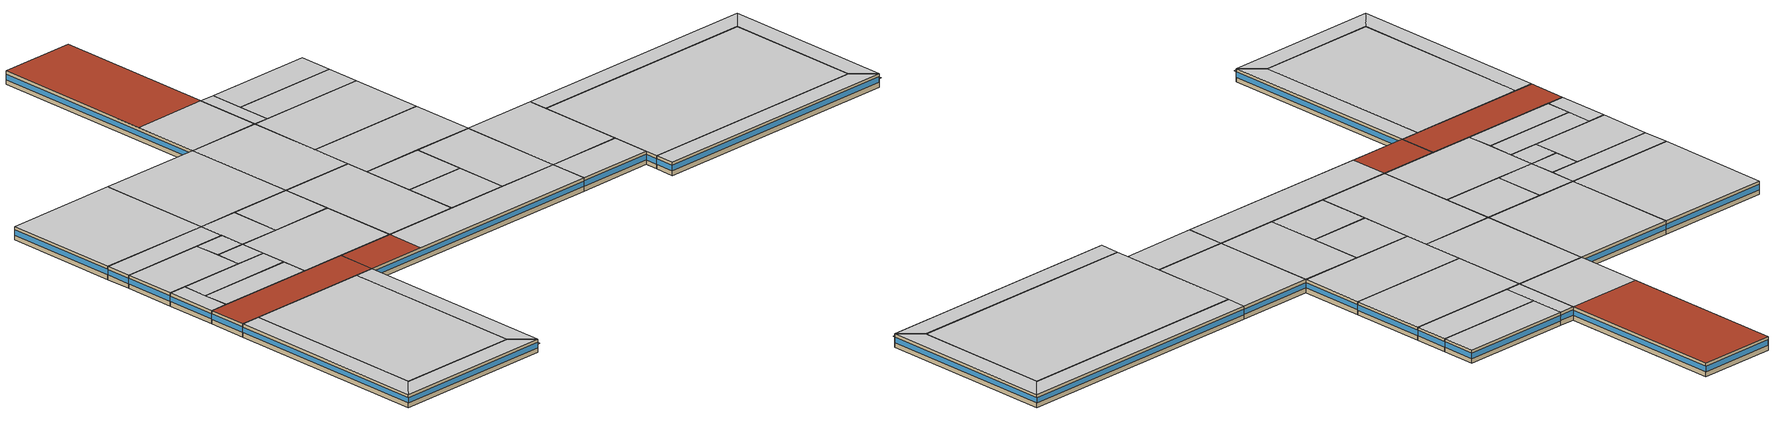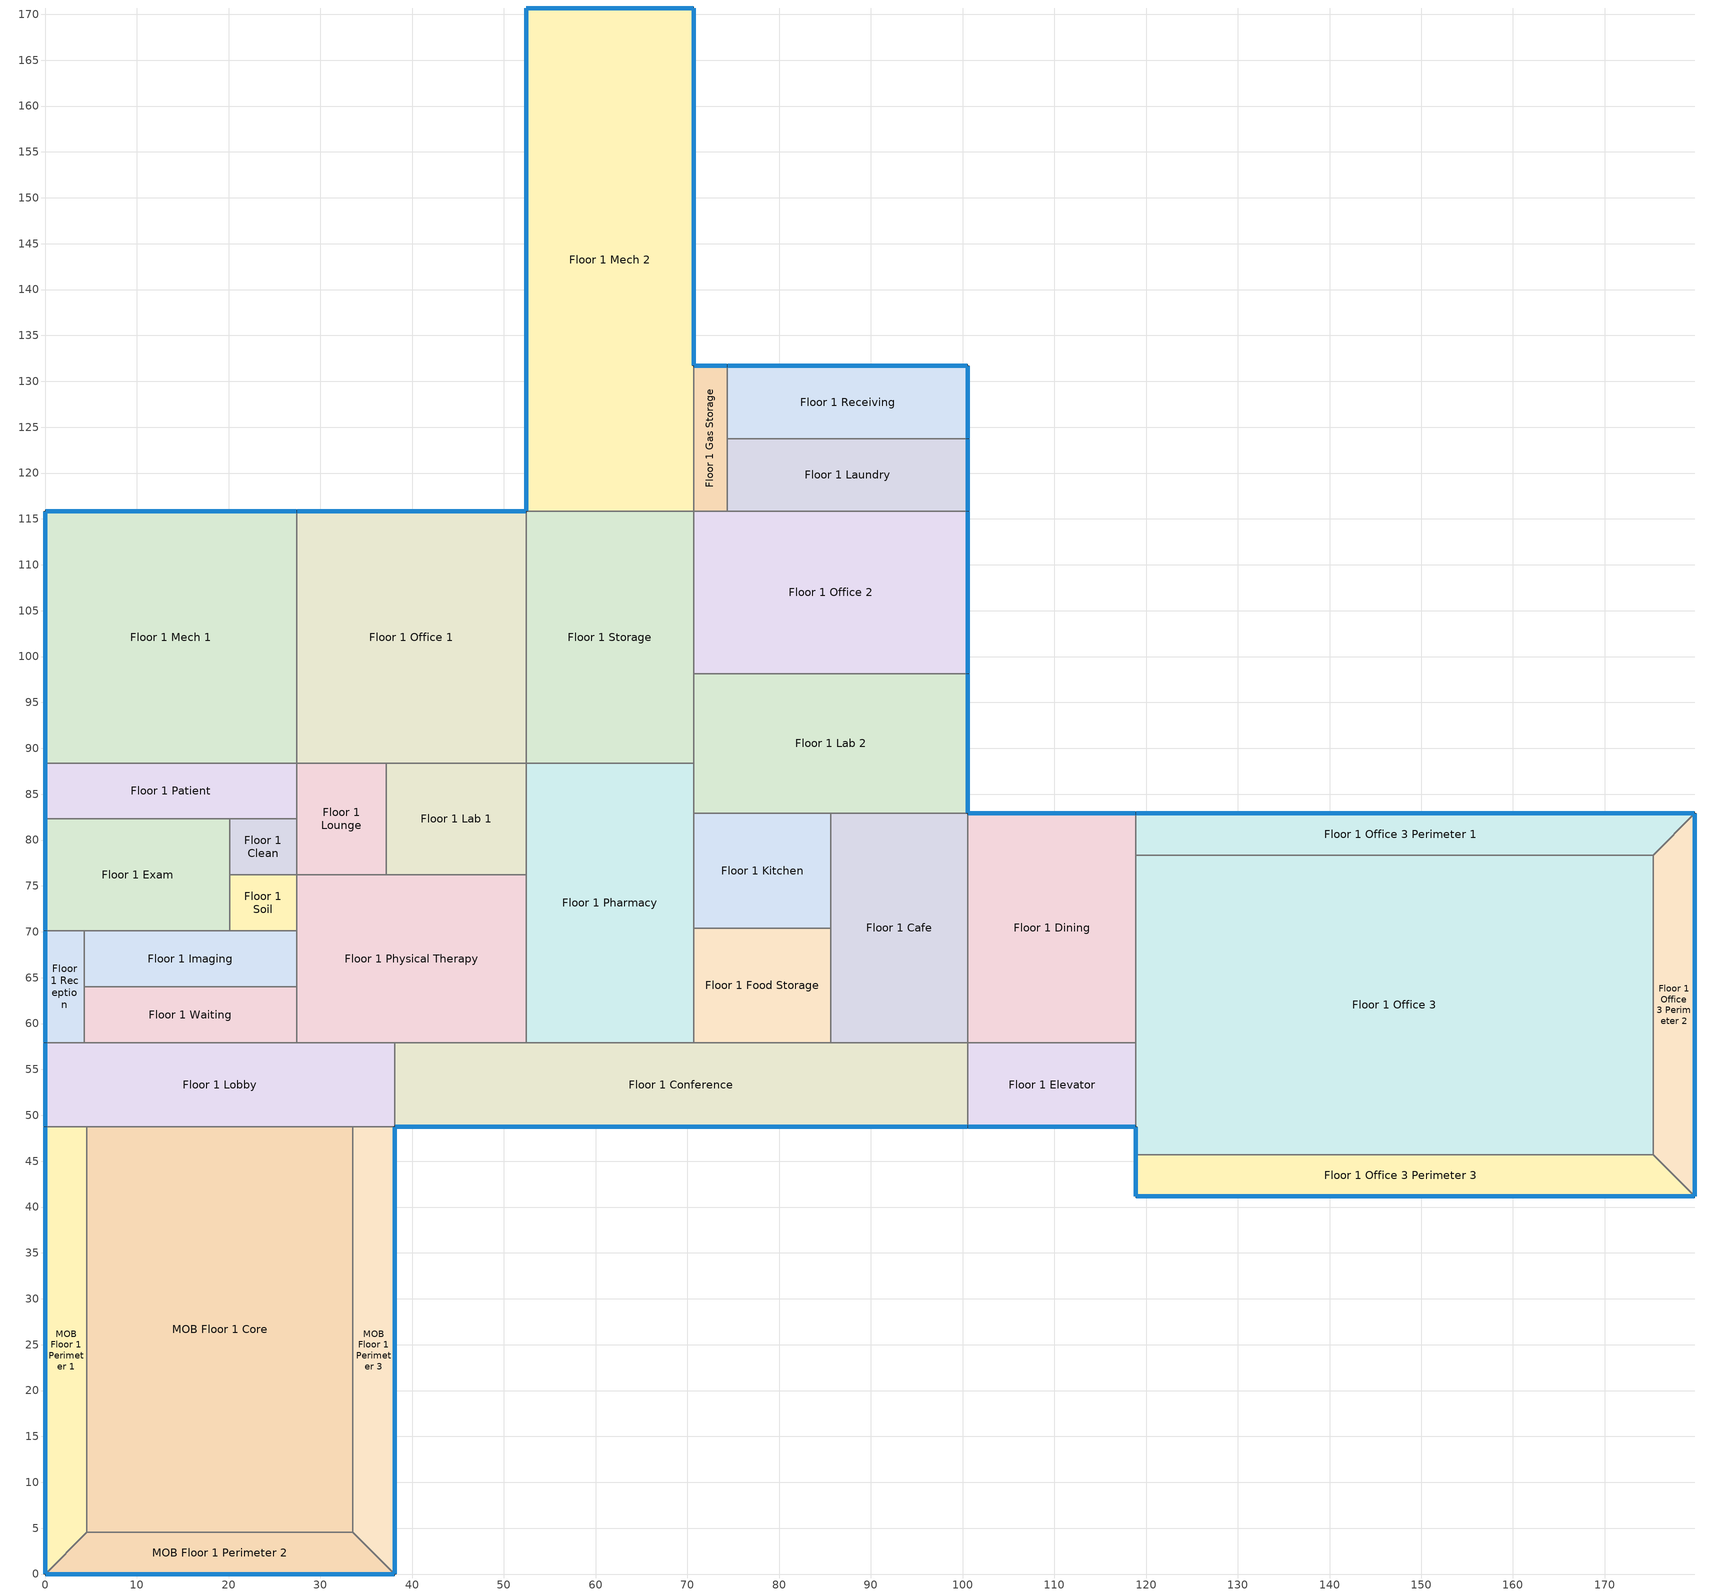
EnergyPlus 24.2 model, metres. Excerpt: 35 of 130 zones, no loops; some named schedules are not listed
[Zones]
Floor 1 Storage
 floor ground (Unheated - 8in Slab with Carpet_R-15_Ext-slab): 70.71,115.82 70.71,88.39 52.43,88.39 52.43,115.82 z0
 wall adiabatic (Standard_Int-Wall): 52.43,88.39 70.71,88.39 70.71,115.82 52.43,115.82 52.43,88.39 z0:3.05
 ceiling adiabatic (INT-FLOOR-UNDERSIDE): 52.43,115.82 52.43,88.39 70.71,88.39 70.71,115.82 z3.05
Floor 1 Imaging
 floor ground (Unheated - 8in Slab with Carpet_R-15_Ext-slab): 27.43,70.1 27.43,64.01 4.27,64.01 4.27,70.1 z0
 wall adiabatic (Standard_Int-Wall): 27.43,64.01 27.43,70.1 4.27,70.1 4.27,64.01 27.43,64.01 z0:3.05
 ceiling adiabatic (INT-FLOOR-UNDERSIDE): 4.27,70.1 4.27,64.01 27.43,64.01 27.43,70.1 z3.05
Floor 1 Waiting
 floor ground (Unheated - 8in Slab with Carpet_R-15_Ext-slab): 27.43,64.01 27.43,57.91 4.27,57.91 4.27,64.01 z0
 wall adiabatic (Standard_Int-Wall): 27.43,57.91 27.43,64.01 4.27,64.01 4.27,57.91 27.43,57.91 z0:3.05
 ceiling adiabatic (INT-FLOOR-UNDERSIDE): 4.27,64.01 4.27,57.91 27.43,57.91 27.43,64.01 z3.05
Floor 1 Lobby
 floor ground (Unheated - 8in Slab with Carpet_R-15_Ext-slab): 38.1,57.91 38.1,48.77 0,48.77 0,57.91 z0
 wall outside (Steel-Framed_R-13 + R-15.6 ci_Ext-wall): 0,57.91 0,48.77 z0:3.05
 wall adiabatic (Standard_Int-Wall): 0,48.77 4.57,48.77 33.53,48.77 38.1,48.77 38.1,57.91 0,57.91 z0:3.05
 window (std_window_UValue_1.647_SHGC_0.34_VT_0.69_west): 0,57.86 0,48.82 z1.1:2.33
 roof outside (IEAD_R-30 ci_Roof): 0,57.91 0,48.77 38.1,48.77 38.1,57.91 z3.05
Floor 1 Soil
 floor ground (Unheated - 8in Slab with Carpet_R-15_Ext-slab): 27.43,76.2 27.43,70.1 20.12,70.1 20.12,76.2 z0
 wall adiabatic (Standard_Int-Wall): 27.43,70.1 27.43,76.2 20.12,76.2 20.12,70.1 27.43,70.1 z0:3.05
 ceiling adiabatic (INT-FLOOR-UNDERSIDE): 20.12,76.2 20.12,70.1 27.43,70.1 27.43,76.2 z3.05
Floor 1 Office 3
 floor ground (Unheated - 8in Slab with Carpet_R-15_Ext-slab): 175.26,78.33 175.26,45.72 118.87,45.72 118.87,78.33 z0
 wall outside (Steel-Framed_R-13 + R-15.6 ci_Ext-wall): 118.87,48.77 118.87,45.72 z0:3.05
 wall adiabatic (Standard_Int-Wall): 118.87,45.72 175.26,45.72 175.26,78.33 118.87,78.33 118.87,48.77 z0:3.05
 window (std_window_UValue_1.647_SHGC_0.34_VT_0.69_west): 118.87,48.72 118.87,45.77 z1.1:2.36
 ceiling adiabatic (INT-FLOOR-UNDERSIDE): 118.87,78.33 118.87,45.72 175.26,45.72 175.26,78.33 z3.05
Floor 1 Lab 1
 floor ground (Unheated - 8in Slab with Carpet_R-15_Ext-slab): 52.43,88.39 52.43,76.2 37.19,76.2 37.19,88.39 z0
 wall adiabatic (Standard_Int-Wall): 37.19,76.2 52.43,76.2 52.43,88.39 37.19,88.39 37.19,76.2 z0:3.05
 ceiling adiabatic (INT-FLOOR-UNDERSIDE): 37.19,88.39 37.19,76.2 52.43,76.2 52.43,88.39 z3.05
Floor 1 Gas Storage
 floor ground (Unheated - 8in Slab with Carpet_R-15_Ext-slab): 74.37,131.67 74.37,115.82 70.71,115.82 70.71,131.67 z0
 wall outside (Steel-Framed_R-13 + R-15.6 ci_Ext-wall): 74.37,131.67 70.71,131.67 z0:3.05
 wall adiabatic (Standard_Int-Wall): 70.71,131.67 70.71,115.82 74.37,115.82 74.37,131.67 z0:3.05
 window (std_window_UValue_1.647_SHGC_0.34_VT_0.69_north): 74.32,131.67 70.76,131.67 z1.1:2.35
 ceiling adiabatic (INT-FLOOR-UNDERSIDE): 70.71,131.67 70.71,115.82 74.37,115.82 74.37,131.67 z3.05
Floor 1 Clean
 floor ground (Unheated - 8in Slab with Carpet_R-15_Ext-slab): 27.43,82.3 27.43,76.2 20.12,76.2 20.12,82.3 z0
 wall adiabatic (Standard_Int-Wall): 27.43,76.2 27.43,82.3 20.12,82.3 20.12,76.2 27.43,76.2 z0:3.05
 ceiling adiabatic (INT-FLOOR-UNDERSIDE): 20.12,82.3 20.12,76.2 27.43,76.2 27.43,82.3 z3.05
Floor 1 Food Storage
 floor ground (Unheated - 8in Slab with Carpet_R-15_Ext-slab): 85.65,70.41 85.65,57.91 70.71,57.91 70.71,70.41 z0
 wall adiabatic (Standard_Int-Wall): 85.65,70.41 70.71,70.41 70.71,57.91 85.65,57.91 85.65,70.41 z0:3.05
 ceiling adiabatic (INT-FLOOR-UNDERSIDE): 70.71,70.41 70.71,57.91 85.65,57.91 85.65,70.41 z3.05
Floor 1 Exam
 floor ground (Unheated - 8in Slab with Carpet_R-15_Ext-slab): 20.12,82.3 20.12,70.1 0,70.1 0,82.3 z0
 wall outside (Steel-Framed_R-13 + R-15.6 ci_Ext-wall): 0,82.3 0,70.1 z0:3.05
 wall adiabatic (Standard_Int-Wall): 0,70.1 20.12,70.1 20.12,82.3 0,82.3 z0:3.05
 window (std_window_UValue_1.647_SHGC_0.34_VT_0.69_west): 0,82.25 0,70.15 z1.1:2.33
 ceiling adiabatic (INT-FLOOR-UNDERSIDE): 0,82.3 0,70.1 20.12,70.1 20.12,82.3 z3.05
Floor 1 Reception
 floor ground (Unheated - 8in Slab with Carpet_R-15_Ext-slab): 4.27,70.1 4.27,57.91 0,57.91 0,70.1 z0
 wall outside (Steel-Framed_R-13 + R-15.6 ci_Ext-wall): 0,70.1 0,57.91 z0:3.05
 wall adiabatic (Standard_Int-Wall): 0,57.91 4.27,57.91 4.27,70.1 0,70.1 z0:3.05
 window (std_window_UValue_1.647_SHGC_0.34_VT_0.69_west): 0,70.05 0,57.96 z1.1:2.33
 ceiling adiabatic (INT-FLOOR-UNDERSIDE): 0,70.1 0,57.91 4.27,57.91 4.27,70.1 z3.05
Floor 1 Lounge
 floor ground (Unheated - 8in Slab with Carpet_R-15_Ext-slab): 37.19,88.39 37.19,76.2 27.43,76.2 27.43,88.39 z0
 wall adiabatic (Standard_Int-Wall): 37.19,76.2 37.19,88.39 27.43,88.39 27.43,76.2 37.19,76.2 z0:3.05
 ceiling adiabatic (INT-FLOOR-UNDERSIDE): 27.43,88.39 27.43,76.2 37.19,76.2 37.19,88.39 z3.05
Floor 1 Elevator
 floor ground (Unheated - 8in Slab with Carpet_R-15_Ext-slab): 118.87,57.91 118.87,48.77 100.58,48.77 100.58,57.91 z0
 wall outside (Steel-Framed_R-13 + R-15.6 ci_Ext-wall): 100.58,48.77 118.87,48.77 z0:3.05
 wall adiabatic (Standard_Int-Wall): 118.87,48.77 118.87,57.91 100.58,57.91 100.58,48.77 z0:3.05
 window (std_window_UValue_1.647_SHGC_0.34_VT_0.69): 100.63,48.77 118.82,48.77 z1.1:2.33
 ceiling adiabatic (INT-FLOOR-UNDERSIDE): 100.58,57.91 100.58,48.77 118.87,48.77 118.87,57.91 z3.05
MOB Floor 1 Perimeter 1
 floor ground (Unheated - 8in Slab with Carpet_R-15_Ext-slab): 4.57,48.77 4.57,4.57 0,0 0,48.77 z0
 wall outside (Steel-Framed_R-13 + R-15.6 ci_Ext-wall): 0,48.77 0,0 z0:3.05
 wall adiabatic (Standard_Int-Wall): 0,0 4.57,4.57 4.57,48.77 0,48.77 z0:3.05
 window (std_window_UValue_1.647_SHGC_0.34_VT_0.69_west): 0,48.72 0,0.05 z1.1:2.32
 ceiling adiabatic (INT-FLOOR-UNDERSIDE): 0,48.77 0,0 4.57,4.57 4.57,48.77 z3.05
Floor 1 Office 3 Perimeter 1
 floor ground (Unheated - 8in Slab with Carpet_R-15_Ext-slab): 179.83,82.91 175.26,78.33 118.87,78.33 118.87,82.91 z0
 wall outside (Steel-Framed_R-13 + R-15.6 ci_Ext-wall): 179.83,82.91 118.87,82.91 z0:3.05
 wall adiabatic (Standard_Int-Wall): 118.87,82.91 118.87,78.33 175.26,78.33 179.83,82.91 z0:3.05
 window (std_window_UValue_1.647_SHGC_0.34_VT_0.69_north): 179.78,82.91 118.92,82.91 z1.1:2.32
 ceiling adiabatic (INT-FLOOR-UNDERSIDE): 118.87,82.91 118.87,78.33 175.26,78.33 179.83,82.91 z3.05
Floor 1 Conference
 floor ground (Unheated - 8in Slab with Carpet_R-15_Ext-slab): 100.58,57.91 100.58,48.77 38.1,48.77 38.1,57.91 z0
 wall outside (Steel-Framed_R-13 + R-15.6 ci_Ext-wall): 38.1,48.77 100.58,48.77 z0:3.05
 wall adiabatic (Standard_Int-Wall): 100.58,48.77 100.58,57.91 38.1,57.91 38.1,48.77 z0:3.05
 window (std_window_UValue_1.647_SHGC_0.34_VT_0.69): 38.15,48.77 100.53,48.77 z1.1:2.32
 ceiling adiabatic (INT-FLOOR-UNDERSIDE): 52.43,57.91 52.43,48.77 100.58,48.77 100.58,57.91 z3.05
 roof outside (IEAD_R-30 ci_Roof): 38.1,57.91 38.1,48.77 52.43,48.77 52.43,57.91 z3.05
MOB Floor 1 Core
 floor ground (Unheated - 8in Slab with Carpet_R-15_Ext-slab): 33.53,48.77 33.53,4.57 4.57,4.57 4.57,48.77 z0
 wall adiabatic (Standard_Int-Wall): 33.53,48.77 4.57,48.77 4.57,4.57 33.53,4.57 33.53,48.77 z0:3.05
 ceiling adiabatic (INT-FLOOR-UNDERSIDE): 4.57,48.77 4.57,4.57 33.53,4.57 33.53,48.77 z3.05
Floor 1 Laundry
 floor ground (Unheated - 8in Slab with Carpet_R-15_Ext-slab): 100.58,123.75 100.58,115.82 74.37,115.82 74.37,123.75 z0
 wall outside (Steel-Framed_R-13 + R-15.6 ci_Ext-wall): 100.58,115.82 100.58,123.75 z0:3.05
 wall adiabatic (Standard_Int-Wall): 100.58,123.75 74.37,123.75 74.37,115.82 100.58,115.82 z0:3.05
 window (std_window_UValue_1.647_SHGC_0.34_VT_0.69_east): 100.58,115.87 100.58,123.7 z1.1:2.33
 ceiling adiabatic (INT-FLOOR-UNDERSIDE): 74.37,123.75 74.37,115.82 100.58,115.82 100.58,123.75 z3.05
MOB Floor 1 Perimeter 3
 floor ground (Unheated - 8in Slab with Carpet_R-15_Ext-slab): 38.1,48.77 38.1,0 33.53,4.57 33.53,48.77 z0
 wall outside (Steel-Framed_R-13 + R-15.6 ci_Ext-wall): 38.1,0 38.1,48.77 z0:3.05
 wall adiabatic (Standard_Int-Wall): 38.1,48.77 33.53,48.77 33.53,4.57 38.1,0 z0:3.05
 window (std_window_UValue_1.647_SHGC_0.34_VT_0.69_east): 38.1,0.05 38.1,48.72 z1.1:2.32
 ceiling adiabatic (INT-FLOOR-UNDERSIDE): 33.53,48.77 33.53,4.57 38.1,0 38.1,48.77 z3.05
Floor 1 Mech 1
 floor ground (Unheated - 8in Slab with Carpet_R-15_Ext-slab): 27.43,115.82 27.43,88.39 0,88.39 0,115.82 z0
 wall outside (Steel-Framed_R-13 + R-15.6 ci_Ext-wall): 27.43,115.82 0,115.82 0,88.39 z0:3.05
 wall adiabatic (Standard_Int-Wall): 0,88.39 27.43,88.39 27.43,115.82 z0:3.05
 window (std_window_UValue_1.647_SHGC_0.34_VT_0.69_west): 0,115.77 0,88.44 z1.1:2.32
 window (std_window_UValue_1.647_SHGC_0.34_VT_0.69_north): 27.38,115.82 0.05,115.82 z1.1:2.32
 ceiling adiabatic (INT-FLOOR-UNDERSIDE): 0,115.82 0,88.39 27.43,88.39 27.43,115.82 z3.05
Floor 1 Kitchen
 floor ground (Unheated - 8in Slab with Carpet_R-15_Ext-slab): 85.65,82.91 85.65,70.41 70.71,70.41 70.71,82.91 z0
 wall adiabatic (Standard_Int-Wall): 70.71,82.91 70.71,70.41 85.65,70.41 85.65,82.91 70.71,82.91 z0:3.05
 ceiling adiabatic (INT-FLOOR-UNDERSIDE): 70.71,82.91 70.71,70.41 85.65,70.41 85.65,82.91 z3.05
Floor 1 Dining
 floor ground (Unheated - 8in Slab with Carpet_R-15_Ext-slab): 118.87,82.91 118.87,57.91 100.58,57.91 100.58,82.91 z0
 wall outside (Steel-Framed_R-13 + R-15.6 ci_Ext-wall): 118.87,82.91 100.58,82.91 z0:3.05
 wall adiabatic (Standard_Int-Wall): 100.58,82.91 100.58,57.91 118.87,57.91 118.87,82.91 z0:3.05
 window (std_window_UValue_1.647_SHGC_0.34_VT_0.69_north): 118.82,82.91 100.63,82.91 z1.1:2.33
 ceiling adiabatic (INT-FLOOR-UNDERSIDE): 100.58,82.91 100.58,57.91 118.87,57.91 118.87,82.91 z3.05
Floor 1 Office 2
 floor ground (Unheated - 8in Slab with Carpet_R-15_Ext-slab): 100.58,115.82 100.58,98.15 70.71,98.15 70.71,115.82 z0
 wall outside (Steel-Framed_R-13 + R-15.6 ci_Ext-wall): 100.58,98.15 100.58,115.82 z0:3.05
 wall adiabatic (Standard_Int-Wall): 100.58,115.82 70.71,115.82 70.71,98.15 100.58,98.15 z0:3.05
 window (std_window_UValue_1.647_SHGC_0.34_VT_0.69_east): 100.58,98.2 100.58,115.77 z1.1:2.33
 ceiling adiabatic (INT-FLOOR-UNDERSIDE): 70.71,115.82 70.71,98.15 100.58,98.15 100.58,115.82 z3.05
Floor 1 Mech 2
 floor ground (Unheated - 8in Slab with Carpet_R-15_Ext-slab): 70.71,170.69 70.71,115.82 52.43,115.82 52.43,170.69 z0
 wall outside (Steel-Framed_R-13 + R-15.6 ci_Ext-wall): 70.71,131.67 70.71,170.69 52.43,170.69 52.43,115.82 z0:3.05
 wall adiabatic (Standard_Int-Wall): 52.43,115.82 70.71,115.82 70.71,131.67 z0:3.05
 window (std_window_UValue_1.647_SHGC_0.34_VT_0.69_west): 52.43,170.64 52.43,115.87 z1.1:2.32
 window (std_window_UValue_1.647_SHGC_0.34_VT_0.69_north): 70.66,170.69 52.48,170.69 z1.1:2.33
 window (std_window_UValue_1.647_SHGC_0.34_VT_0.69_east): 70.71,131.72 70.71,170.64 z1.1:2.32
 ceiling adiabatic (INT-FLOOR-UNDERSIDE): 52.43,131.67 52.43,115.82 70.71,115.82 70.71,131.67 z3.05
 roof outside (IEAD_R-30 ci_Roof): 52.43,170.69 52.43,131.67 70.71,131.67 70.71,170.69 z3.05
Floor 1 Pharmacy
 floor ground (Unheated - 8in Slab with Carpet_R-15_Ext-slab): 70.71,88.39 70.71,57.91 52.43,57.91 52.43,88.39 z0
 wall adiabatic (Standard_Int-Wall): 70.71,88.39 52.43,88.39 52.43,57.91 70.71,57.91 70.71,88.39 z0:3.05
 ceiling adiabatic (INT-FLOOR-UNDERSIDE): 52.43,88.39 52.43,57.91 70.71,57.91 70.71,88.39 z3.05
Floor 1 Office 1
 floor ground (Unheated - 8in Slab with Carpet_R-15_Ext-slab): 52.43,115.82 52.43,88.39 27.43,88.39 27.43,115.82 z0
 wall outside (Steel-Framed_R-13 + R-15.6 ci_Ext-wall): 52.43,115.82 27.43,115.82 z0:3.05
 wall adiabatic (Standard_Int-Wall): 27.43,115.82 27.43,88.39 52.43,88.39 52.43,115.82 z0:3.05
 window (std_window_UValue_1.647_SHGC_0.34_VT_0.69_north): 52.38,115.82 27.48,115.82 z1.1:2.32
 ceiling adiabatic (INT-FLOOR-UNDERSIDE): 27.43,115.82 27.43,88.39 52.43,88.39 52.43,115.82 z3.05
MOB Floor 1 Perimeter 2
 floor ground (Unheated - 8in Slab with Carpet_R-15_Ext-slab): 38.1,0 0,0 4.57,4.57 33.53,4.57 z0
 wall outside (Steel-Framed_R-13 + R-15.6 ci_Ext-wall): 0,0 38.1,0 z0:3.05
 wall adiabatic (Standard_Int-Wall): 38.1,0 33.53,4.57 4.57,4.57 0,0 z0:3.05
 window (std_window_UValue_1.647_SHGC_0.34_VT_0.69): 0.05,0 38.05,0 z1.1:2.32
 ceiling adiabatic (INT-FLOOR-UNDERSIDE): 4.57,4.57 0,0 38.1,0 33.53,4.57 z3.05
Floor 1 Cafe
 floor ground (Unheated - 8in Slab with Carpet_R-15_Ext-slab): 100.58,82.91 100.58,57.91 85.65,57.91 85.65,82.91 z0
 wall adiabatic (Standard_Int-Wall): 85.65,57.91 100.58,57.91 100.58,82.91 85.65,82.91 85.65,57.91 z0:3.05
 ceiling adiabatic (INT-FLOOR-UNDERSIDE): 85.65,82.91 85.65,57.91 100.58,57.91 100.58,82.91 z3.05
Floor 1 Office 3 Perimeter 2
 floor ground (Unheated - 8in Slab with Carpet_R-15_Ext-slab): 179.83,82.91 179.83,41.15 175.26,45.72 175.26,78.33 z0
 wall outside (Steel-Framed_R-13 + R-15.6 ci_Ext-wall): 179.83,41.15 179.83,82.91 z0:3.05
 wall adiabatic (Standard_Int-Wall): 179.83,82.91 175.26,78.33 175.26,45.72 179.83,41.15 z0:3.05
 window (std_window_UValue_1.647_SHGC_0.34_VT_0.69_east): 179.83,41.2 179.83,82.86 z1.1:2.32
 ceiling adiabatic (INT-FLOOR-UNDERSIDE): 179.83,82.91 175.26,78.33 175.26,45.72 179.83,41.15 z3.05
Floor 1 Lab 2
 floor ground (Unheated - 8in Slab with Carpet_R-15_Ext-slab): 100.58,98.15 100.58,82.91 70.71,82.91 70.71,98.15 z0
 wall outside (Steel-Framed_R-13 + R-15.6 ci_Ext-wall): 100.58,82.91 100.58,98.15 z0:3.05
 wall adiabatic (Standard_Int-Wall): 100.58,98.15 70.71,98.15 70.71,82.91 100.58,82.91 z0:3.05
 window (std_window_UValue_1.647_SHGC_0.34_VT_0.69_east): 100.58,82.96 100.58,98.1 z1.1:2.33
 ceiling adiabatic (INT-FLOOR-UNDERSIDE): 70.71,98.15 70.71,82.91 100.58,82.91 100.58,98.15 z3.05
Floor 1 Receiving
 floor ground (Unheated - 8in Slab with Carpet_R-15_Ext-slab): 100.58,131.67 100.58,123.75 74.37,123.75 74.37,131.67 z0
 wall outside (Steel-Framed_R-13 + R-15.6 ci_Ext-wall): 100.58,123.75 100.58,131.67 74.37,131.67 z0:3.05
 wall adiabatic (Standard_Int-Wall): 74.37,131.67 74.37,123.75 100.58,123.75 z0:3.05
 window (std_window_UValue_1.647_SHGC_0.34_VT_0.69_north): 100.53,131.67 74.42,131.67 z1.1:2.32
 window (std_window_UValue_1.647_SHGC_0.34_VT_0.69_east): 100.58,123.8 100.58,131.62 z1.1:2.33
 ceiling adiabatic (INT-FLOOR-UNDERSIDE): 74.37,131.67 74.37,123.75 100.58,123.75 100.58,131.67 z3.05
Floor 1 Physical Therapy
 floor ground (Unheated - 8in Slab with Carpet_R-15_Ext-slab): 52.43,76.2 52.43,57.91 27.43,57.91 27.43,76.2 z0
 wall adiabatic (Standard_Int-Wall): 27.43,57.91 52.43,57.91 52.43,76.2 27.43,76.2 27.43,57.91 z0:3.05
 ceiling adiabatic (INT-FLOOR-UNDERSIDE): 27.43,76.2 27.43,57.91 52.43,57.91 52.43,76.2 z3.05
Floor 1 Patient
 floor ground (Unheated - 8in Slab with Carpet_R-15_Ext-slab): 27.43,88.39 27.43,82.3 0,82.3 0,88.39 z0
 wall outside (Steel-Framed_R-13 + R-15.6 ci_Ext-wall): 0,88.39 0,82.3 z0:3.05
 wall adiabatic (Standard_Int-Wall): 0,82.3 27.43,82.3 27.43,88.39 0,88.39 z0:3.05
 window (std_window_UValue_1.647_SHGC_0.34_VT_0.69_west): 0,88.34 0,82.35 z1.1:2.34
 ceiling adiabatic (INT-FLOOR-UNDERSIDE): 0,88.39 0,82.3 27.43,82.3 27.43,88.39 z3.05
Floor 1 Office 3 Perimeter 3
 floor ground (Unheated - 8in Slab with Carpet_R-15_Ext-slab): 179.83,41.15 118.87,41.15 118.87,45.72 175.26,45.72 z0
 wall outside (Steel-Framed_R-13 + R-15.6 ci_Ext-wall): 118.87,45.72 118.87,41.15 179.83,41.15 z0:3.05
 wall adiabatic (Standard_Int-Wall): 179.83,41.15 175.26,45.72 118.87,45.72 z0:3.05
 window (std_window_UValue_1.647_SHGC_0.34_VT_0.69_west): 118.87,45.67 118.87,41.2 z1.1:2.35
 window (std_window_UValue_1.647_SHGC_0.34_VT_0.69): 118.92,41.15 179.78,41.15 z1.1:2.32
 ceiling adiabatic (INT-FLOOR-UNDERSIDE): 118.87,45.72 118.87,41.15 179.83,41.15 175.26,45.72 z3.05
shading: 38.15,48.16 38.15,48.77 100.53,48.77 100.53,48.16 z2.32; 100.63,48.15 100.63,48.77 118.82,48.77 118.82,48.15 z2.33; 118.92,40.54 118.92,41.15 179.78,41.15 179.78,40.54 z2.32; 0.05,-0.61 0.05,0 38.05,0 38.05,-0.61 z2.32
[Building]
Large Hospital TSD Low-Energy Model: Loads convergence tolerance value=0.06; Maximum number of warmup days=25; Minimum number of warmup days=6; North axis=0; Solar distribution=FullInteriorAndExterior; Temperature convergence tolerance value=0.2; Terrain=City
[Site:GroundTemperature:BuildingSurface]
19.527, 19.502, 19.536, 19.598, 20.002, 21.64, 22.225, 22.375, 21.449, 20.121, 19.802, 19.633
[Site:Location]
USA IL-CHICAGO-OHARE: Elevation=190; Latitude=41.77; Longitude=-87.75; Time zone=-6
[Site:WaterMainsTemperature]
Annual average outdoor air temperature=9.69; Calculation method=Correlation; Maximum difference in monthly average outdoor air temperatures=28.1
[SizingPeriod:DesignDay] Barometric pressure=99063; Day of month=21; Daylight saving time indicator=No; Humidity condition type=WetBulb; Rain indicator=No; Snow indicator=No; Solar model indicator=ASHRAEClearSky
Name | Daily dry bulb temperature range | Day type | Maximum dry bulb temperature | Month | Sky clearness | Wetbulb or dewpoint at maximum dry bulb | Wind direction | Wind speed
CHICAGO Ann Clg .4% Condns DB=>MWB | 10.7 | SummerDesignDay | 33.2 | 7 | 1 | 23.8 | 230 | 5.3
CHICAGO Ann Clg .4% Condns WB=>MDB | 10.7 | SummerDesignDay | 31.2 | 7 | 1 | 25.5 | 230 | 5.3
CHICAGO Ann Htg 99.6% Condns DB | 0 | WinterDesignDay | -20.6 | 1 | 0 | -20.6 | 270 | 4.9
[Construction]
IEAD_R-30 ci_Roof: Roof Membrane, Roof Insulation [32], Metal Decking
INT-FLOOR-UNDERSIDE: Std CP02 CARPET PAD, Std MAT-CC05 4  MW CONCRETE
InteriorFurnishings: Std Wood 6inch
Standard_Int-Wall: GP01 1/2 GYPSUM, GP01 1/2 GYPSUM
Steel-Framed_R-13 + R-15.6 ci_Ext-wall: MAT-SHEATH, Wall Insulation [62], 1/2IN Gypsum
Unheated - 8in Slab with Carpet_R-15_Ext-slab: Floor Insulation [13], MAT-CC05 8 HW CONCRETE, CP02 CARPET PAD
std_window_UValue_1.647_SHGC_0.34_VT_0.69; std_window_UValue_1.647_SHGC_0.34_VT_0.69_east; std_window_UValue_1.647_SHGC_0.34_VT_0.69_north; std_window_UValue_1.647_SHGC_0.34_VT_0.69_west: Theoretical Glass [240]
[Material] Thermal absorptance=0.9
Name | Conductivity | Density | Roughness | Solar absorptance | Specific heat | Thickness | Visible absorptance
1/2IN Gypsum | 0.16 | 784.9 | Smooth | 0.92 | 830 | 0.0127 | 0.92
Floor Insulation [13] | 0.045 | 265 | MediumRough | 0.7 | 836.8 | 0.0024 | 0.7
GP01 1/2 GYPSUM | 0.16 | 800 | Smooth | 0.7 | 1090 | 0.0127 | 0.5
MAT-CC05 8 HW CONCRETE | 1.311 | 2240 | Rough | 0.7 | 836.8 | 0.2032 | 0.7
Metal Decking | 45.006 | 7680 | MediumSmooth | 0.7 | 418.4 | 0.0015 | 0.3
Roof Insulation [32] | 0.049 | 265 | MediumRough | 0.7 | 836.8 | 0.2571 | 0.7
Roof Membrane | 0.16 | 1121.29 | VeryRough | 0.7 | 1460 | 0.0095 | 0.7
Std MAT-CC05 4  MW CONCRETE | 0.858 | 1968 | Rough | 0.7 | 836.8 | 0.1 | 0.2
Std Wood 6inch | 0.12 | 540 | MediumSmooth | 0.7 | 1210 | 0.15 | 0.7
Wall Insulation [62] | 0.045 | 265 | MediumRough | 0.7 | 836.8 | 0.1607 | 0.7
[Material:NoMass] Solar absorptance=0.7; Thermal absorptance=0.9
Name | Roughness | Thermal resistance | Visible absorptance
CP02 CARPET PAD | VeryRough | 0.2165 | 0.8
MAT-SHEATH | Rough | 0.3626 | 0.7
Std CP02 CARPET PAD | VeryRough | 0.21648 | 0.8
[WindowMaterial:Glazing]
Theoretical Glass [240]: Back side infrared hemispherical emissivity=0.9; Back side solar reflectance at normal incidence=0.6304; Back side visible reflectance at normal incidence=0.2604; Conductivity=0.0068; Dirt correction factor for solar and visible transmittance=1; Front side infrared hemispherical emissivity=0.9; Front side solar reflectance at normal incidence=0.6304; Front side visible reflectance at normal incidence=0.2604; Infrared transmittance at normal incidence=0; Optical data type=SpectralAverage; Solar diffusing=No; Solar transmittance at normal incidence=0.3196; Thickness=0.003; Visible transmittance at normal incidence=0.6896
[Daylighting:Controls] Fraction of lights controlled by reference point 1=1; Illuminance setpoint at reference point 1=400; Daylighting method=SplitFlux; Glare calculation azimuth angle of view direction clockwise from zone y axis=180; Lighting control type=ContinuousOff; Maximum allowable discomfort glare index=20; Minimum input power fraction for continuous or continuousoff dimming control=0; Minimum light output fraction for continuous or continuousoff dimming control=0; Probability lighting will be reset when needed in manual stepped control=1
Name | Daylighting reference point name 1 | Glare calculation daylighting reference point | Zone or space
Floor 1 Conference_DaylCtrl | Floor 1 Conference_DaylRefPt1 | Floor 1 Conference_DaylRefPt1 | Floor 1 Conference
Floor 1 Dining_DaylCtrl | Floor 1 Dining_DaylRefPt1 | Floor 1 Dining_DaylRefPt1 | Floor 1 Dining
Floor 1 Elevator_DaylCtrl | Floor 1 Elevator_DaylRefPt1 | Floor 1 Elevator_DaylRefPt1 | Floor 1 Elevator
Floor 1 Laundry_DaylCtrl | Floor 1 Laundry_DaylRefPt1 | Floor 1 Laundry_DaylRefPt1 | Floor 1 Laundry
Floor 1 Lobby_DaylCtrl | Floor 1 Lobby_DaylRefPt1 | Floor 1 Lobby_DaylRefPt1 | Floor 1 Lobby
Floor 1 Office 1_DaylCtrl | Floor 1 Office 1_DaylRefPt1 | Floor 1 Office 1_DaylRefPt1 | Floor 1 Office 1
Floor 1 Office 2_DaylCtrl | Floor 1 Office 2_DaylRefPt1 | Floor 1 Office 2_DaylRefPt1 | Floor 1 Office 2
Floor 1 Office 3 Perimeter 1_DaylCtrl | Floor 1 Office 3 Perimeter 1_DaylRefPt1 | Floor 1 Office 3 Perimeter 1_DaylRefPt1 | Floor 1 Office 3 Perimeter 1
Floor 1 Office 3 Perimeter 2_DaylCtrl | Floor 1 Office 3 Perimeter 2_DaylRefPt1 | Floor 1 Office 3 Perimeter 2_DaylRefPt1 | Floor 1 Office 3 Perimeter 2
Floor 1 Office 3 Perimeter 3_DaylCtrl | Floor 1 Office 3 Perimeter 3_DaylRefPt1 | Floor 1 Office 3 Perimeter 3_DaylRefPt1 | Floor 1 Office 3 Perimeter 3
Floor 1 Office 3_DaylCtrl | Floor 1 Office 3_DaylRefPt1 | Floor 1 Office 3_DaylRefPt1 | Floor 1 Office 3
Floor 1 Reception_DaylCtrl | Floor 1 Reception_DaylRefPt1 | Floor 1 Reception_DaylRefPt1 | Floor 1 Reception
MOB Floor 1 Perimeter 1_DaylCtrl | MOB Floor 1 Perimeter 1_DaylRefPt1 | MOB Floor 1 Perimeter 1_DaylRefPt1 | MOB Floor 1 Perimeter 1
MOB Floor 1 Perimeter 2_DaylCtrl | MOB Floor 1 Perimeter 2_DaylRefPt1 | MOB Floor 1 Perimeter 2_DaylRefPt1 | MOB Floor 1 Perimeter 2
MOB Floor 1 Perimeter 3_DaylCtrl | MOB Floor 1 Perimeter 3_DaylRefPt1 | MOB Floor 1 Perimeter 3_DaylRefPt1 | MOB Floor 1 Perimeter 3
[ElectricEquipment] Design level calculation method=EquipmentLevel; End use subcategory=General; Fraction latent=0; Fraction lost=0; Fraction radiant=0.5
Name | Design level | Schedule | Zone or zonelist or space or spacelist
Floor 1 Cafe_ElecPlug_Equip | 403.1472 | BLDG_EQUIP_SCH_DINING | Floor 1 Cafe
Floor 1 Clean_ElecPlug_Equip | 960.0972 | BLDG_EQUIP_SCH_24_7 | Floor 1 Clean
Floor 1 Conference_ElecPlug_Equip | 617.062 | BLDG_EQUIP_SCH_OFFICE | Floor 1 Conference
Floor 1 Dining_ElecPlug_Equip | 493.6496 | GAS_EQUIP_SCH_DINING | Floor 1 Dining
Floor 1 Elevator_ElecPlug_Equip | 180.6035 | BLDG_EQUIP_SCH_24_7 | Floor 1 Elevator
Floor 1 Exam_ElecPlug_Equip | 2639.04 | BLDG_EQUIP_SCH_OFFICE | Floor 1 Exam
Floor 1 Food Storage_ElecPlug_Equip | 2008.27 | GAS_EQUIP_SCH_DINING | Floor 1 Food Storage
Floor 1 Food Storage_ElecProcess_Equip | 35157.8 | GAS_EQUIP_SCH_DINING | Floor 1 Food Storage
Floor 1 Gas Storage_ElecPlug_Equip | 623.7733 | BLDG_EQUIP_SCH_24_7 | Floor 1 Gas Storage
Floor 1 Imaging_ElecPlug_Equip | 1519.45 | BLDG_EQUIP_SCH_24_7 | Floor 1 Imaging
Floor 1 Imaging_ElecProcess_Equip | 12159.8 | BLDG_EQUIP_SCH_24_7 | Floor 1 Imaging
Floor 1 Kitchen_ElecPlug_Equip | 2008.27 | GAS_EQUIP_SCH_DINING | Floor 1 Kitchen
Floor 1 Kitchen_ElecProcess_Equip | 35157.8 | GAS_EQUIP_SCH_DINING | Floor 1 Kitchen
Floor 1 Lab 1_ElecPlug_Equip | 1999.27 | BLDG_EQUIP_SCH_24_7 | Floor 1 Lab 1
Floor 1 Lab 1_ElecProcess_Equip | 5999.68 | BLDG_EQUIP_SCH_24_7 | Floor 1 Lab 1
Floor 1 Lab 2_ElecPlug_Equip | 4898.22 | BLDG_EQUIP_SCH_24_7 | Floor 1 Lab 2
Floor 1 Lab 2_ElecProcess_Equip | 14699.2 | BLDG_EQUIP_SCH_24_7 | Floor 1 Lab 2
Floor 1 Laundry_ElecProcess_Equip | 1117.59 | LAUNDRY_EQUIP_GAS_SCH | Floor 1 Laundry
Floor 1 Lobby_ElecPlug_Equip | 376.2573 | BLDG_EQUIP_SCH_24_7 | Floor 1 Lobby
Floor 1 Lounge_ElecPlug_Equip | 128.4292 | BLDG_EQUIP_SCH_24_7 | Floor 1 Lounge
Floor 1 Mech 1_ElecPlug_Equip | 812.7158 | BLDG_EQUIP_SCH_OFFICE | Floor 1 Mech 1
Floor 1 Mech 2_ElecPlug_Equip | 1083.62 | BLDG_EQUIP_SCH_OFFICE | Floor 1 Mech 2
Floor 1 Office 1_ElecPlug_Equip | 3688.66 | BLDG_EQUIP_SCH_OFFICE | Floor 1 Office 1
Floor 1 Office 2_ElecPlug_Equip | 2840.97 | BLDG_EQUIP_SCH_OFFICE | Floor 1 Office 2
Floor 1 Office 3 Perimeter 1_ElecPlug_Equip | 1443.23 | BLDG_EQUIP_SCH_OFFICE | Floor 1 Office 3 Perimeter 1
Floor 1 Office 3 Perimeter 2_ElecPlug_Equip | 914.6676 | BLDG_EQUIP_SCH_OFFICE | Floor 1 Office 3 Perimeter 2
Floor 1 Office 3 Perimeter 3_ElecPlug_Equip | 1443.23 | BLDG_EQUIP_SCH_OFFICE | Floor 1 Office 3 Perimeter 3
Floor 1 Office 3_ElecPlug_Equip | 9893.9 | BLDG_EQUIP_SCH_OFFICE | Floor 1 Office 3
Floor 1 Patient_ElecPlug_Equip | 1799.35 | BLDG_EQUIP_SCH_24_7 | Floor 1 Patient
Floor 1 Pharmacy_ElecPlug_Equip | 5997.82 | BLDG_EQUIP_SCH_24_7 | Floor 1 Pharmacy
Floor 1 Physical Therapy_ElecPlug_Equip | 4918.21 | BLDG_EQUIP_SCH_OFFICE | Floor 1 Physical Therapy
Floor 1 Receiving_ElecPlug_Equip | 2235.19 | BLDG_EQUIP_SCH_OFFICE | Floor 1 Receiving
Floor 1 Reception_ElecPlug_Equip | 56.1878 | BLDG_EQUIP_SCH_24_7 | Floor 1 Reception
Floor 1 Storage_ElecPlug_Equip | 5398.04 | BLDG_EQUIP_SCH_OFFICE | Floor 1 Storage
Floor 1 Waiting_ElecPlug_Equip | 152.5096 | BLDG_EQUIP_SCH_24_7 | Floor 1 Waiting
MOB Floor 1 Core_ElecPlug_Equip | 6885 | BLDG_EQUIP_SCH_OFFICE | MOB Floor 1 Core
MOB Floor 1 Perimeter 1_ElecPlug_Equip | 1143.33 | BLDG_EQUIP_SCH_OFFICE | MOB Floor 1 Perimeter 1
MOB Floor 1 Perimeter 2_ElecPlug_Equip | 824.7003 | BLDG_EQUIP_SCH_OFFICE | MOB Floor 1 Perimeter 2
MOB Floor 1 Perimeter 3_ElecPlug_Equip | 1143.33 | BLDG_EQUIP_SCH_OFFICE | MOB Floor 1 Perimeter 3
[Exterior:FuelEquipment]
MOB Floor 5 Perimeter 4_Building Elevators: Design level=203699; End use subcategory=General; Fuel use type=Electricity; Schedule=BLDG_ELEVATORS
[Exterior:Lights]
Exterior Facade Lighting: Control option=AstronomicalClock; Design level=5875; End use subcategory=Exterior Facade Lighting; Schedule=ALWAYS_ON
[GasEquipment] Design level calculation method=EquipmentLevel; End use subcategory=General; Fraction latent=0; Fraction lost=0; Fraction radiant=0.5
Name | Design level | Schedule | Zone or zonelist or space or spacelist
Floor 1 Food Storage_GasProcess_Equip | 348963 | GAS_EQUIP_SCH_DINING | Floor 1 Food Storage
Floor 1 Kitchen_GasProcess_Equip | 348963 | GAS_EQUIP_SCH_DINING | Floor 1 Kitchen
Floor 1 Laundry_GasProcess_Equip | 22360.2 | LAUNDRY_EQUIP_GAS_SCH | Floor 1 Laundry
[InternalMass] Construction=InteriorFurnishings
Name | Zone or zonelist | Surface area
Floor 1 Cafe Internal Mass | Floor 1 Cafe | 746.5688
Floor 1 Clean Internal Mass | Floor 1 Clean | 89.1869
Floor 1 Conference Internal Mass | Floor 1 Conference | 1142.71
Floor 1 Dining Internal Mass | Floor 1 Dining | 914.1659
Floor 1 Elevator Internal Mass | Floor 1 Elevator | 334.4509
Floor 1 Exam Internal Mass | Floor 1 Exam | 490.5281
Floor 1 Food Storage Internal Mass | Floor 1 Food Storage | 373.2844
Floor 1 Gas Storage Internal Mass | Floor 1 Gas Storage | 115.943
Floor 1 Imaging Internal Mass | Floor 1 Imaging | 282.4252
Floor 1 Kitchen Internal Mass | Floor 1 Kitchen | 373.2844
Floor 1 Lab 1 Internal Mass | Floor 1 Lab 1 | 371.6122
Floor 1 Lab 2 Internal Mass | Floor 1 Lab 2 | 910.4498
Floor 1 Laundry Internal Mass | Floor 1 Laundry | 415.4624
Floor 1 Lobby Internal Mass | Floor 1 Lobby | 696.7728
Floor 1 Lounge Internal Mass | Floor 1 Lounge | 237.8318
Floor 1 Mech 1 Internal Mass | Floor 1 Mech 1 | 1505.03
Floor 1 Mech 2 Internal Mass | Floor 1 Mech 2 | 2006.71
Floor 1 Office 1 Internal Mass | Floor 1 Office 1 | 1371.25
Floor 1 Office 2 Internal Mass | Floor 1 Office 2 | 1056.12
Floor 1 Office 3 Internal Mass | Floor 1 Office 3 | 3678.03
Floor 1 Office 3 Perimeter 1 Internal Mass | Floor 1 Office 3 Perimeter 1 | 536.5151
Floor 1 Office 3 Perimeter 2 Internal Mass | Floor 1 Office 3 Perimeter 2 | 340.0251
Floor 1 Office 3 Perimeter 3 Internal Mass | Floor 1 Office 3 Perimeter 3 | 536.5151
Floor 1 Patient Internal Mass | Floor 1 Patient | 334.4509
Floor 1 Pharmacy Internal Mass | Floor 1 Pharmacy | 1114.84
Floor 1 Physical Therapy Internal Mass | Floor 1 Physical Therapy | 914.1659
Floor 1 Receiving Internal Mass | Floor 1 Receiving | 415.4624
Floor 1 Reception Internal Mass | Floor 1 Reception | 104.0514
Floor 1 Soil Internal Mass | Floor 1 Soil | 89.1869
Floor 1 Storage Internal Mass | Floor 1 Storage | 1003.35
Floor 1 Waiting Internal Mass | Floor 1 Waiting | 282.4252
MOB Floor 1 Core Internal Mass | MOB Floor 1 Core | 2559.48
MOB Floor 1 Perimeter 1 Internal Mass | MOB Floor 1 Perimeter 1 | 425.0314
MOB Floor 1 Perimeter 2 Internal Mass | MOB Floor 1 Perimeter 2 | 306.58
MOB Floor 1 Perimeter 3 Internal Mass | MOB Floor 1 Perimeter 3 | 425.0314
[Lights] Design level calculation method=LightingLevel; End use subcategory=General; Fraction radiant=0.7; Fraction replaceable=1; Fraction visible=0.2; Return air fraction=0; Return air fraction calculated from plenum temperature=No
Name | Lighting level | Schedule | Zone or zonelist or space or spacelist
Floor 1 Cafe_Lights | 3617.126 | BLDG_LIGHT_SCH_DINING | Floor 1 Cafe
Floor 1 Clean_Lights | 383.9497 | BLDG_LIGHT_SCH_24_7 | Floor 1 Clean
Floor 1 Conference_Lights | 6764.83 | BLDG_LIGHT_SCH_OFFICE | Floor 1 Conference
Floor 1 Dining_Lights | 4429.13 | BLDG_LIGHT_SCH_DINING | Floor 1 Dining
Floor 1 Elevator_Lights | 1620.41 | BLDG_LIGHT_SCH_24_7 | Floor 1 Elevator
Floor 1 Exam_Lights | 2903.93 | BLDG_LIGHT_SCH_OFFICE | Floor 1 Exam
Floor 1 Food Storage_Lights | 2411.42 | BLDG_LIGHT_SCH_DINING | Floor 1 Food Storage
Floor 1 Gas Storage_Lights | 499.1346 | BLDG_LIGHT_SCH_24_7 | Floor 1 Gas Storage
Floor 1 Imaging_Lights | 608.6264 | BLDG_LIGHT_SCH_24_7 | Floor 1 Imaging
Floor 1 Kitchen_Lights | 2411.42 | BLDG_LIGHT_SCH_DINING | Floor 1 Kitchen
Floor 1 Lab 1_Lights | 1800.46 | BLDG_LIGHT_SCH_24_7 | Floor 1 Lab 1
Floor 1 Lab 2_Lights | 4411.13 | BLDG_LIGHT_SCH_24_7 | Floor 1 Lab 2
Floor 1 Laundry_Lights | 1341.94 | LAUNDRY_LIGHT_SCH | Floor 1 Laundry
Floor 1 Lobby_Lights | 2999.61 | BLDG_LIGHT_SCH_24_7 | Floor 1 Lobby
Floor 1 Lounge_Lights | 1023.87 | BLDG_LIGHT_SCH_24_7 | Floor 1 Lounge
Floor 1 Mech 1_Lights | 6479.15 | BLDG_LIGHT_SCH_OFFICE | Floor 1 Mech 1
Floor 1 Mech 2_Lights | 8638.87 | BLDG_LIGHT_SCH_OFFICE | Floor 1 Mech 2
Floor 1 Office 1_Lights | 5903.23 | BLDG_LIGHT_SCH_OFFICE | Floor 1 Office 1
Floor 1 Office 2_Lights | 4546.6 | BLDG_LIGHT_SCH_OFFICE | Floor 1 Office 2
Floor 1 Office 3 Perimeter 1_Lights | 2309.7 | BLDG_LIGHT_SCH_OFFICE | Floor 1 Office 3 Perimeter 1
Floor 1 Office 3 Perimeter 2_Lights | 1463.81 | BLDG_LIGHT_SCH_OFFICE | Floor 1 Office 3 Perimeter 2
Floor 1 Office 3 Perimeter 3_Lights | 2309.7 | BLDG_LIGHT_SCH_OFFICE | Floor 1 Office 3 Perimeter 3
Floor 1 Office 3_Lights | 15833.9 | BLDG_LIGHT_SCH_OFFICE | Floor 1 Office 3
Floor 1 Patient_Lights | 1259.21 | BLDG_LIGHT_SCH_PATIENT | Floor 1 Patient
Floor 1 Pharmacy_Lights | 7201.84 | BLDG_LIGHT_SCH_24_7 | Floor 1 Pharmacy
Floor 1 Physical Therapy_Lights | 4429.13 | BLDG_LIGHT_SCH_OFFICE | Floor 1 Physical Therapy
Floor 1 Receiving_Lights | 1564.22 | BLDG_LIGHT_SCH_OFFICE | Floor 1 Receiving
Floor 1 Reception_Lights | 504.1291 | BLDG_LIGHT_SCH_24_7 | Floor 1 Reception
Floor 1 Soil_Lights | 383.9497 | BLDG_LIGHT_SCH_24_7 | Floor 1 Soil
Floor 1 Storage_Lights | 3777.62 | BLDG_LIGHT_SCH_OFFICE | Floor 1 Storage
Floor 1 Waiting_Lights | 1368.35 | BLDG_LIGHT_SCH_24_7 | Floor 1 Waiting
MOB Floor 1 Core_Lights | 11018.6 | BLDG_LIGHT_SCH_OFFICE | MOB Floor 1 Core
MOB Floor 1 Perimeter 1_Lights | 1829.76 | BLDG_LIGHT_SCH_OFFICE | MOB Floor 1 Perimeter 1
MOB Floor 1 Perimeter 2_Lights | 1319.827 | BLDG_LIGHT_SCH_OFFICE | MOB Floor 1 Perimeter 2
MOB Floor 1 Perimeter 3_Lights | 1829.76 | BLDG_LIGHT_SCH_OFFICE | MOB Floor 1 Perimeter 3
[People] Activity level schedule=ACTIVITY_SCH; Air velocity schedule=AIR_VELO_SCH; Clothing insulation calculation method=ClothingInsulationSchedule; Clothing insulation schedule=CLOTHING_SCH; Enable ashrae 55 comfort warnings=No; Fraction radiant=0.3; Mean radiant temperature calculation type=EnclosureAveraged; Number of people calculation method=People; Sensible heat fraction=Autocalculate; Thermal comfort model 1 type=Fanger; Work efficiency schedule=WORK_EFF_SCH
Name | Number of people | Number of people schedule | Zone or zonelist or space or spacelist
Floor 1 Cafe People | 401.8033 | BLDG_OCC_SCH_DINING | Floor 1 Cafe
Floor 1 Clean People | 2.3991 | BLDG_OCC_SCH_24_7 | Floor 1 Clean
Floor 1 Conference People | 307.5026 | BLDG_OCC_SCH_OFFICE | Floor 1 Conference
Floor 1 Dining People | 344.412 | BLDG_OCC_SCH_DINING | Floor 1 Dining
Floor 1 Elevator People | 53.9971 | BLDG_OCC_SCH_24_7 | Floor 1 Elevator
Floor 1 Exam People | 13.1952 | BLDG_OCC_SCH_OFFICE | Floor 1 Exam
Floor 1 Food Storage People | 10.0414 | BLDG_OCC_SCH_KITCHEN | Floor 1 Food Storage
Floor 1 Imaging People | 7.5972 | BLDG_OCC_SCH_24_7 | Floor 1 Imaging
Floor 1 Kitchen People | 10.0414 | BLDG_OCC_SCH_KITCHEN | Floor 1 Kitchen
Floor 1 Lab 1 People | 9.9964 | BLDG_OCC_SCH_24_7 | Floor 1 Lab 1
Floor 1 Lab 2 People | 24.4911 | BLDG_OCC_SCH_24_7 | Floor 1 Lab 2
Floor 1 Laundry People | 44.7245 | LAUNDRY_OCC_SCH | Floor 1 Laundry
Floor 1 Lobby People | 112.494 | BLDG_OCC_SCH_24_7 | Floor 1 Lobby
Floor 1 Lounge People | 6.3977 | BLDG_OCC_SCH_24_7 | Floor 1 Lounge
Floor 1 Office 1 People | 36.8866 | BLDG_OCC_SCH_OFFICE | Floor 1 Office 1
Floor 1 Office 2 People | 28.4097 | BLDG_OCC_SCH_OFFICE | Floor 1 Office 2
Floor 1 Office 3 People | 98.939 | BLDG_OCC_SCH_OFFICE | Floor 1 Office 3
Floor 1 Office 3 Perimeter 1 People | 14.4323 | BLDG_OCC_SCH_OFFICE | Floor 1 Office 3 Perimeter 1
Floor 1 Office 3 Perimeter 2 People | 9.1467 | BLDG_OCC_SCH_OFFICE | Floor 1 Office 3 Perimeter 2
Floor 1 Office 3 Perimeter 3 People | 14.4323 | BLDG_OCC_SCH_OFFICE | Floor 1 Office 3 Perimeter 3
Floor 1 Patient People | 8.9967 | BLDG_OCC_SCH_PATIENT | Floor 1 Patient
Floor 1 Pharmacy People | 59.9782 | BLDG_OCC_SCH_24_7 | Floor 1 Pharmacy
Floor 1 Physical Therapy People | 49.1821 | BLDG_OCC_SCH_OFFICE | Floor 1 Physical Therapy
Floor 1 Reception People | 16.7991 | BLDG_OCC_SCH_24_7 | Floor 1 Reception
Floor 1 Soil People | 2.3991 | BLDG_OCC_SCH_24_7 | Floor 1 Soil
Floor 1 Waiting People | 45.5976 | BLDG_OCC_SCH_24_7 | Floor 1 Waiting
MOB Floor 1 Core People | 68.85 | BLDG_OCC_SCH_OFFICE | MOB Floor 1 Core
MOB Floor 1 Perimeter 1 People | 11.4333 | BLDG_OCC_SCH_OFFICE | MOB Floor 1 Perimeter 1
MOB Floor 1 Perimeter 2 People | 8.247 | BLDG_OCC_SCH_OFFICE | MOB Floor 1 Perimeter 2
MOB Floor 1 Perimeter 3 People | 11.4333 | BLDG_OCC_SCH_OFFICE | MOB Floor 1 Perimeter 3
[Zone] Ceiling height=Autocalculate; Floor area=Autocalculate; Multiplier=1; Part of total floor area=Yes; Type=1
Name | Volume
Floor 1 Cafe | 1137.77
Floor 1 Clean; Floor 1 Soil | 135.9209
Floor 1 Conference | 1741.49
Floor 1 Dining; Floor 1 Physical Therapy | 1393.19
Floor 1 Elevator; Floor 1 Patient | 509.7032
Floor 1 Exam | 747.5648
Floor 1 Food Storage; Floor 1 Kitchen | 568.8854
Floor 1 Gas Storage | 176.6971
Floor 1 Imaging; Floor 1 Waiting | 430.4161
Floor 1 Lab 1 | 566.3369
Floor 1 Lab 2 | 1387.53
Floor 1 Laundry; Floor 1 Receiving | 633.1647
Floor 1 Lobby | 1061.88
Floor 1 Lounge | 362.4556
Floor 1 Mech 1 | 2293.66
Floor 1 Mech 2 | 3058.22
Floor 1 Office 1 | 2089.78
Floor 1 Office 2 | 1609.53
Floor 1 Office 3 | 5605.32
Floor 1 Office 3 Perimeter 1; Floor 1 Office 3 Perimeter 3 | 817.6489
Floor 1 Office 3 Perimeter 2 | 518.1983
Floor 1 Pharmacy | 1699.01
Floor 1 Reception | 158.5743
Floor 1 Storage | 1529.11
MOB Floor 1 Core | 3900.65
MOB Floor 1 Perimeter 1; MOB Floor 1 Perimeter 3 | 647.7479
MOB Floor 1 Perimeter 2 | 467.228
[ZoneInfiltration:DesignFlowRate] Constant term coefficient=1; Design flow rate calculation method=Flow/ExteriorWallArea; Flow rate per exterior surface area=0.0002567; Temperature term coefficient=0; Velocity squared term coefficient=0; Velocity term coefficient=0
Name | Schedule | Zone or zonelist or space or spacelist
Floor 1 Conference_Infiltration | OFFICE_INFIL_SCH | Floor 1 Conference
Floor 1 Dining_Infiltration | DINING_INFIL_SCH | Floor 1 Dining
Floor 1 Elevator_Infiltration | INFIL_SCH | Floor 1 Elevator
Floor 1 Exam_Infiltration | OFFICE_INFIL_SCH | Floor 1 Exam
Floor 1 Gas Storage_Infiltration | INFIL_SCH | Floor 1 Gas Storage
Floor 1 Lab 2_Infiltration | INFIL_SCH | Floor 1 Lab 2
Floor 1 Laundry_Infiltration | LAUNDRY_INFIL_SCH | Floor 1 Laundry
Floor 1 Lobby_Infiltration | INFIL_SCH | Floor 1 Lobby
Floor 1 Mech 1_Infiltration | OFFICE_INFIL_SCH | Floor 1 Mech 1
Floor 1 Mech 2_Infiltration | OFFICE_INFIL_SCH | Floor 1 Mech 2
Floor 1 Office 1_Infiltration | OFFICE_INFIL_SCH | Floor 1 Office 1
Floor 1 Office 2_Infiltration | OFFICE_INFIL_SCH | Floor 1 Office 2
Floor 1 Office 3 Perimeter 1_Infiltration | OFFICE_INFIL_SCH | Floor 1 Office 3 Perimeter 1
Floor 1 Office 3 Perimeter 2_Infiltration | OFFICE_INFIL_SCH | Floor 1 Office 3 Perimeter 2
Floor 1 Office 3 Perimeter 3_Infiltration | OFFICE_INFIL_SCH | Floor 1 Office 3 Perimeter 3
Floor 1 Office 3_Infiltration | OFFICE_INFIL_SCH | Floor 1 Office 3
Floor 1 Patient_Infiltration | INFIL_SCH | Floor 1 Patient
Floor 1 Receiving_Infiltration | OFFICE_INFIL_SCH | Floor 1 Receiving
Floor 1 Reception_Infiltration | INFIL_SCH | Floor 1 Reception
MOB Floor 1 Perimeter 1_Infiltration | OFFICE_INFIL_SCH | MOB Floor 1 Perimeter 1
MOB Floor 1 Perimeter 2_Infiltration | OFFICE_INFIL_SCH | MOB Floor 1 Perimeter 2
MOB Floor 1 Perimeter 3_Infiltration | OFFICE_INFIL_SCH | MOB Floor 1 Perimeter 3
[Schedule:Compact]
ALWAYS_ON: Through: 12/31, For: AllDays, Until: 24:00, 1
BLDG_ELEVATORS: Through: 12/31, For: WinterDesignDay, Until: 24:00, 0, For: AllOtherDays, Until: 07:00, 0.2, Until: 08:00, 0.5, Until: 09:00, 0.75, Until: 12:00, 1, Until: 13:00, 0.75, Until: 18:00, 1, Until: 21:00, 0.52, Until: 22:00, 0.28, Until: 24:00, 0.2
BLDG_EQUIP_SCH_24_7: Through: 12/31, For: WinterDesignDay, Until: 24:00, 0, For: AllOtherDays, Until: 04:00, 0.5, Until: 06:00, 0.8, Until: 18:00, 1, Until: 20:00, 0.8, Until: 24:00, 0.5
BLDG_EQUIP_SCH_DINING: Through: 12/31, For: SummerDesignDay, Until: 24:00, 0.35, For: WinterDesignDay, Until: 24:00, 0, For: AllOtherDays, Until: 06:00, 0.1, Until: 07:00, 0.25, Until: 09:00, 0.35, Until: 10:00, 0.25, Until: 13:00, 0.35, Until: 16:00, 0.25, Until: 19:00, 0.35, Until: 24:00, 0.25
BLDG_EQUIP_SCH_OFFICE: Through: 12/31, For: Weekdays, Until: 07:00, 0.4, Until: 12:00, 0.9, Until: 13:00, 0.8, Until: 17:00, 0.9, Until: 18:00, 0.65, Until: 19:00, 0.5, Until: 24:00, 0.4, For: Saturday, Until: 06:00, 0.3, Until: 08:00, 0.4, Until: 12:00, 0.5, Until: 17:00, 0.35, Until: 24:00, 0.3, For: SummerDesignDay, Until: 24:00, 1, For: WinterDesignDay, Until: 24:00, 0, For: AllOtherDays, Until: 24:00, 0.3
BLDG_LIGHT_SCH_24_7: Through: 12/31, For: WinterDesignDay, Until: 24:00, 0, For: AllOtherDays, Until: 06:00, 0.8, Until: 22:00, 0.9, Until: 24:00, 0.8
BLDG_LIGHT_SCH_DINING: Through: 12/31, For: SummerDesignDay, Until: 24:00, 1, For: WinterDesignDay, Until: 24:00, 0, For: Weekday Saturday Sunday Holidays AllOtherDays, Until: 01:00, 0.45, Until: 05:00, 0.15, Until: 06:00, 0.45, Until: 24:00, 0.9
GAS_EQUIP_SCH_DINING: Through: 12/31, For: SummerDesignDay, Until: 24:00, 0.2, For: WinterDesignDay, Until: 24:00, 0, For: AllOtherDays, Until: 05:00, 0.01, Until: 06:00, 0.12, Until: 07:00, 0.14, Until: 08:00, 0.13, Until: 09:00, 0.14, Until: 10:00, 0.18, Until: 11:00, 0.2, Until: 12:00, 0.15, Until: 13:00, 0.13, Until: 14:00, 0.19, Until: 15:00, 0.2, Until: 16:00, 0.16, Until: 17:00, 0.14, Until: 18:00, 0.1, Until: 19:00, 0.07, Until: 21:00, 0.04, Until: 22:00, 0.02, Until: 24:00, 0.01
LAUNDRY_EQUIP_GAS_SCH: Through: 12/31, For: WinterDesignDay, Until: 24:00, 0, For: AllOtherDays, Until: 08:00, 0, Until: 18:00, 1, Until: 24:00, 0
